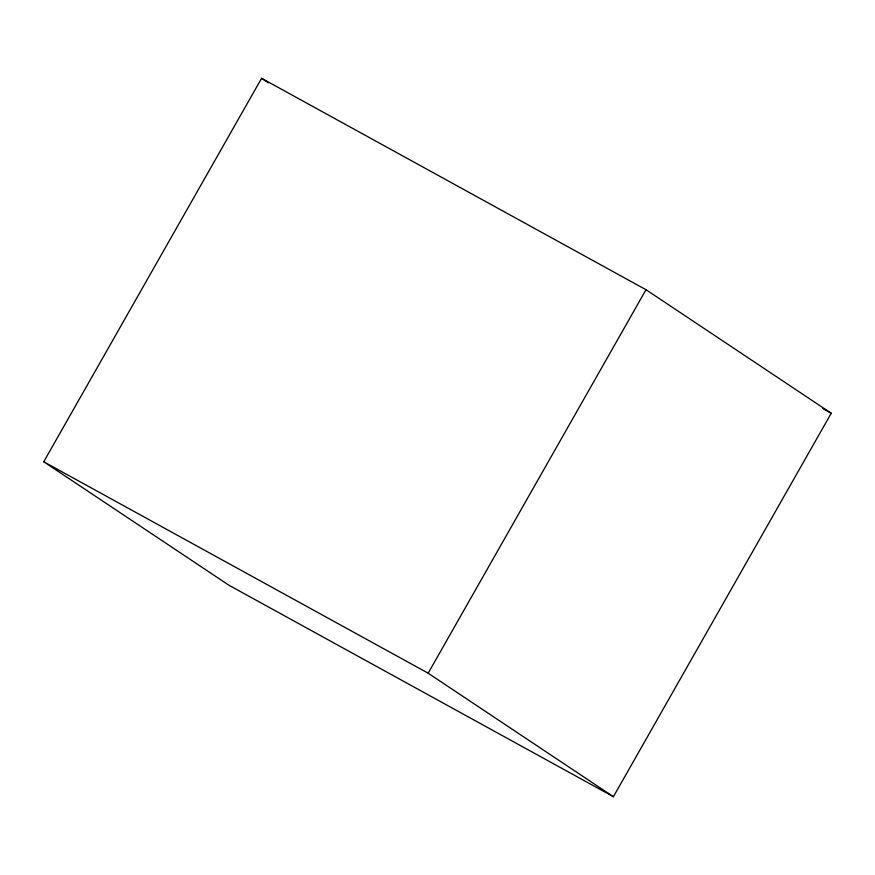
<?xml version="1.0" encoding="UTF-8"?>
<svg xmlns="http://www.w3.org/2000/svg" width="875" height="875" viewBox="0 0 875 875"><rect width="100%" height="100%" fill="white"/><g stroke="black" fill="none" stroke-linecap="round" stroke-linejoin="round"><path stroke-width="1.31" d="M43.75 461.77L261.592 78.302L646.012 289.723L831.25 413.23L613.408 796.698L228.988 585.277L43.75 461.77L428.17 673.203L613.408 796.698M428.17 673.203L646.012 289.723M822.872 408.614L831.25 413.23M261.592 78.302L268.417 82.841"/></g></svg>
